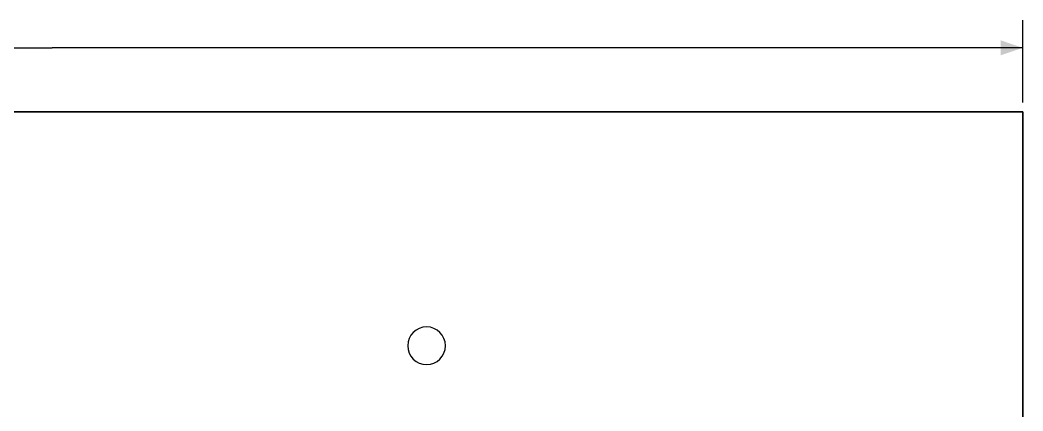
# Model space of a CAD drawing. Header units: millimetres. Extents: x -235 to 540, y -175 to 360.
# Drawn here: x -5.8 to 175, y 121.1 to 191.6 of the extents above; entities that cross this region are included whole.
import ezdxf

# ---------------------------------------------------------------- set-up
doc = ezdxf.new("R2010")
doc.units = ezdxf.units.MM
doc.layers.get('0').update_dxf_attribs({"color": 1, "linetype": 'CONTINUOUS'})
doc.layers.add('BEM', color=1, linetype='CONTINUOUS')

# ---------------------------------------------------------------- blocks, each defined once
blk = doc.blocks.new('round_6_8_0_1_0_')
at = {"color": 2, "linetype": 'CONTINUOUS'}
for start, end in [(90, -90), (-90, 90)]:
    blk.add_arc((0, 0), 3.4, start, end, dxfattribs=at)

msp = doc.modelspace()

# ---------------------------------------------------------------- linework, layer by layer
at = {"color": 2, "linetype": 'CONTINUOUS'}
for p, q in [((-175, 175), (175, 175)), ((175, 175), (-175, 175)), ((-175, 175, -20), (175, 175, -20)), ((175, 175), (175, -175)), ((175, -175), (175, 175)), ((175, 175, -20), (175, -175, -20))]:
    msp.add_line(p, q, dxfattribs=at)
at = {"layer": 'BEM', "color": 1, "linetype": 'CONTINUOUS'}
for p, q in [((175, 176.67), (175, 191.56)), ((-175, 186.56), (0, 186.56)), ((175, 186.56), (0, 186.56))]:
    msp.add_line(p, q, dxfattribs=at)
msp.add_solid([(175, 186.56), (171, 185.22), (171, 187.9)], dxfattribs=at)

# ---------------------------------------------------------------- block references
msp.add_blockref('round_6_8_0_1_0_', (67.5, 132.83))

doc.saveas('drawing.dxf')
